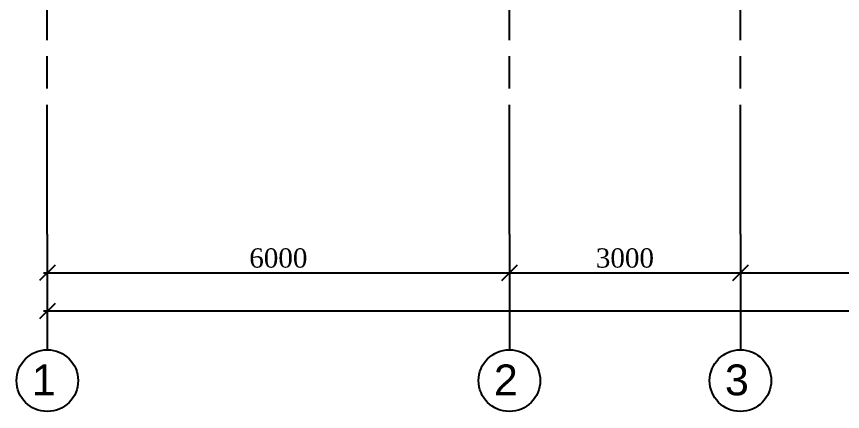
# Model space of a CAD drawing. Header units: inches. Extents: x 2870606 to 3671143, y -733551 to -473558.
# Drawn here: x 3227442 to 3238167, y -526992 to -521867 of the extents above; entities that cross this region are included whole.
import ezdxf

# ---------------------------------------------------------------- set-up
doc = ezdxf.new("R2010")
doc.units = ezdxf.units.IN
doc.header["$MEASUREMENT"] = 0
doc.linetypes.add('ACAD_ISO08W100', pattern=[36, 24, -3, 6, -3])
doc.styles.add('J~stule', font='dutch.ttf')
doc.styles.add('стиль3', font='arial.ttf', dxfattribs={"height": 250})
doc.dimstyles.new('J~style', dxfattribs={"dimscale": 100, "dimtxt": 2.5, "dimasz": 2, "dimexe": 0.55, "dimexo": 0.725, "dimtad": 1, "dimdec": 0, "dimdsep": 46, "dimtxsty": 'J~stule', "dimblk": 'OBLIQUE', "dimcen": 2, "dimdle": 0.5, "dimadec": 0, "dimazin": 0, "dimtfac": 1, "dimtdec": 0, "dimtmove": 0, "dimatfit": 3, "dimfxl": 1, "dimarcsym": 0})

# ---------------------------------------------------------------- blocks, each defined once
blk = doc.blocks.new('_Oblique')
at = {"color": 0, "linetype": 'ByBlock', "lineweight": -2}
blk.add_line((-0.5, -0.5), (0.5, 0.5), dxfattribs=at)
blk = doc.blocks.new('*D865')
at = {"color": 0, "lineweight": -2, "transparency": 16777216}
for p, q in [((3227842, -524765), (3227842, -525247)), ((3233842, -524765), (3233842, -525247)), ((3227792, -525192), (3233892, -525192))]:
    blk.add_line(p, q, dxfattribs=at)
at = {"layer": 'Defpoints', "color": 0, "lineweight": 35, "transparency": 16777216}
for p in [(3227842, -524692), (3233842, -524692), (3233842, -525192)]:
    blk.add_point(p, dxfattribs=at)
at = {"color": 0, "lineweight": -2, "transparency": 16777216, "xscale": 200, "yscale": 200, "zscale": 200, "rotation": 180}
blk.add_blockref('_Oblique', (3227842, -525192), dxfattribs=at)
at = {"color": 0, "lineweight": -2, "transparency": 16777216, "xscale": 200, "yscale": 200, "zscale": 200}
blk.add_blockref('_Oblique', (3233842, -525192), dxfattribs=at)
at = {"color": 0, "transparency": 16777216, "insert": (3230842, -525002), "char_height": 250, "attachment_point": 5, "style": 'J~stule'}
blk.add_mtext('6000', dxfattribs=at)
blk = doc.blocks.new('*D877')
at = {"color": 0, "lineweight": -2, "transparency": 16777216}
for p, q in [((3233842, -524765), (3233842, -525247)), ((3236842, -524765), (3236842, -525247)), ((3233792, -525192), (3236892, -525192))]:
    blk.add_line(p, q, dxfattribs=at)
at = {"layer": 'Defpoints', "color": 0, "lineweight": 35, "transparency": 16777216}
for p in [(3233842, -524692), (3236842, -524692), (3236842, -525192)]:
    blk.add_point(p, dxfattribs=at)
at = {"color": 0, "lineweight": -2, "transparency": 16777216, "xscale": 200, "yscale": 200, "zscale": 200, "rotation": 180}
blk.add_blockref('_Oblique', (3233842, -525192), dxfattribs=at)
at = {"color": 0, "lineweight": -2, "transparency": 16777216, "xscale": 200, "yscale": 200, "zscale": 200}
blk.add_blockref('_Oblique', (3236842, -525192), dxfattribs=at)
at = {"color": 0, "transparency": 16777216, "insert": (3235342, -525002), "char_height": 250, "attachment_point": 5, "style": 'J~stule'}
blk.add_mtext('3000', dxfattribs=at)
blk = doc.blocks.new('*D866')
at = {"color": 0, "lineweight": -2, "transparency": 16777216}
for p, q in [((3236842, -524765), (3236842, -525247)), ((3241842, -524765), (3241842, -525247)), ((3236792, -525192), (3241892, -525192))]:
    blk.add_line(p, q, dxfattribs=at)
at = {"layer": 'Defpoints', "color": 0, "lineweight": 35, "transparency": 16777216}
for p in [(3236842, -524692), (3241842, -524692), (3241842, -525192)]:
    blk.add_point(p, dxfattribs=at)
at = {"color": 0, "lineweight": -2, "transparency": 16777216, "xscale": 200, "yscale": 200, "zscale": 200, "rotation": 180}
blk.add_blockref('_Oblique', (3236842, -525192), dxfattribs=at)
at = {"color": 0, "lineweight": -2, "transparency": 16777216, "xscale": 200, "yscale": 200, "zscale": 200}
blk.add_blockref('_Oblique', (3241842, -525192), dxfattribs=at)
at = {"color": 0, "transparency": 16777216, "insert": (3239342, -524999), "char_height": 250, "attachment_point": 5, "style": 'J~stule'}
blk.add_mtext('5000', dxfattribs=at)
blk = doc.blocks.new('*D876')
at = {"color": 0, "lineweight": -2, "transparency": 16777216}
for p, q in [((3227842, -524765), (3227842, -525747)), ((3287842, -524765), (3287842, -525747)), ((3287892, -525692), (3227792, -525692))]:
    blk.add_line(p, q, dxfattribs=at)
at = {"layer": 'Defpoints', "color": 0, "lineweight": 35, "transparency": 16777216}
for p in [(3227842, -524692), (3287842, -524692), (3227842, -525692)]:
    blk.add_point(p, dxfattribs=at)
at = {"color": 0, "lineweight": -2, "transparency": 16777216, "xscale": 200, "yscale": 200, "zscale": 200, "rotation": 180}
blk.add_blockref('_Oblique', (3227842, -525692), dxfattribs=at)
at = {"color": 0, "lineweight": -2, "transparency": 16777216, "xscale": 200, "yscale": 200, "zscale": 200}
blk.add_blockref('_Oblique', (3287842, -525692), dxfattribs=at)
at = {"color": 0, "transparency": 16777216, "insert": (3257842, -525502), "char_height": 250, "attachment_point": 5, "style": 'J~stule'}
blk.add_mtext('60000', dxfattribs=at)

msp = doc.modelspace()

# ---------------------------------------------------------------- linework, layer by layer
at = {"color": 252, "linetype": 'ACAD_ISO08W100', "ltscale": 70}
for p, q in [((3227842.2, -524692.02), (3227842.2, -496403.85)), ((3233842.2, -524692.02), (3233842.2, -496403.85)), ((3236842.2, -524692.02), (3236842.2, -496403.85))]:
    msp.add_line(p, q, dxfattribs=at)
at = {"linetype": 'Continuous'}
for p, q in [((3227842.2, -524692.02), (3227842.2, -526192.02)), ((3233842.2, -524692.02), (3233842.2, -526192.02)), ((3236842.2, -524692.02), (3236842.2, -526192.02))]:
    msp.add_line(p, q, dxfattribs=at)
for centre in [(3227842.2, -526592.02), (3233842.2, -526592.02), (3236842.2, -526592.02)]:
    msp.add_circle(centre, 400, dxfattribs=at)

# ---------------------------------------------------------------- texts
at = {"linetype": 'Continuous', "char_height": 400, "attachment_point": 2, "style": 'стиль3'}
for s, insert in [('1', (3227795.92, -526382.35)), ('2', (3233795.92, -526382.35)), ('3', (3236795.92, -526382.35))]:
    msp.add_mtext(s, dxfattribs=dict(at, insert=insert))

# ---------------------------------------------------------------- dimensions: what is measured, and where the dimension line sits
for base, p1, p2, picture, middle in [((3233842.2, -525192.02), (3227842.2, -524692.02), (3233842.2, -524692.02), '*D865', (3230842.2, -525002.01)), ((3227842.2, -525692.02), (3287842.2, -524692.02), (3227842.2, -524692.02), '*D876', (3257842.2, -525502.01)), ((3236842.2, -525192.02), (3233842.2, -524692.02), (3236842.2, -524692.02), '*D877', (3235342.2, -525002.01)), ((3241842.2, -525192.02), (3236842.2, -524692.02), (3241842.2, -524692.02), '*D866', (3239342.2, -524999.32))]:
    dim = msp.add_linear_dim(base=base, p1=p1, p2=p2, dimstyle='J~style', override={"dimdec": 1, "dimtdec": 1})
    dim.commit()
    dim.dimension.update_dxf_attribs({"geometry": picture, "text_midpoint": middle})

doc.saveas('drawing.dxf')
